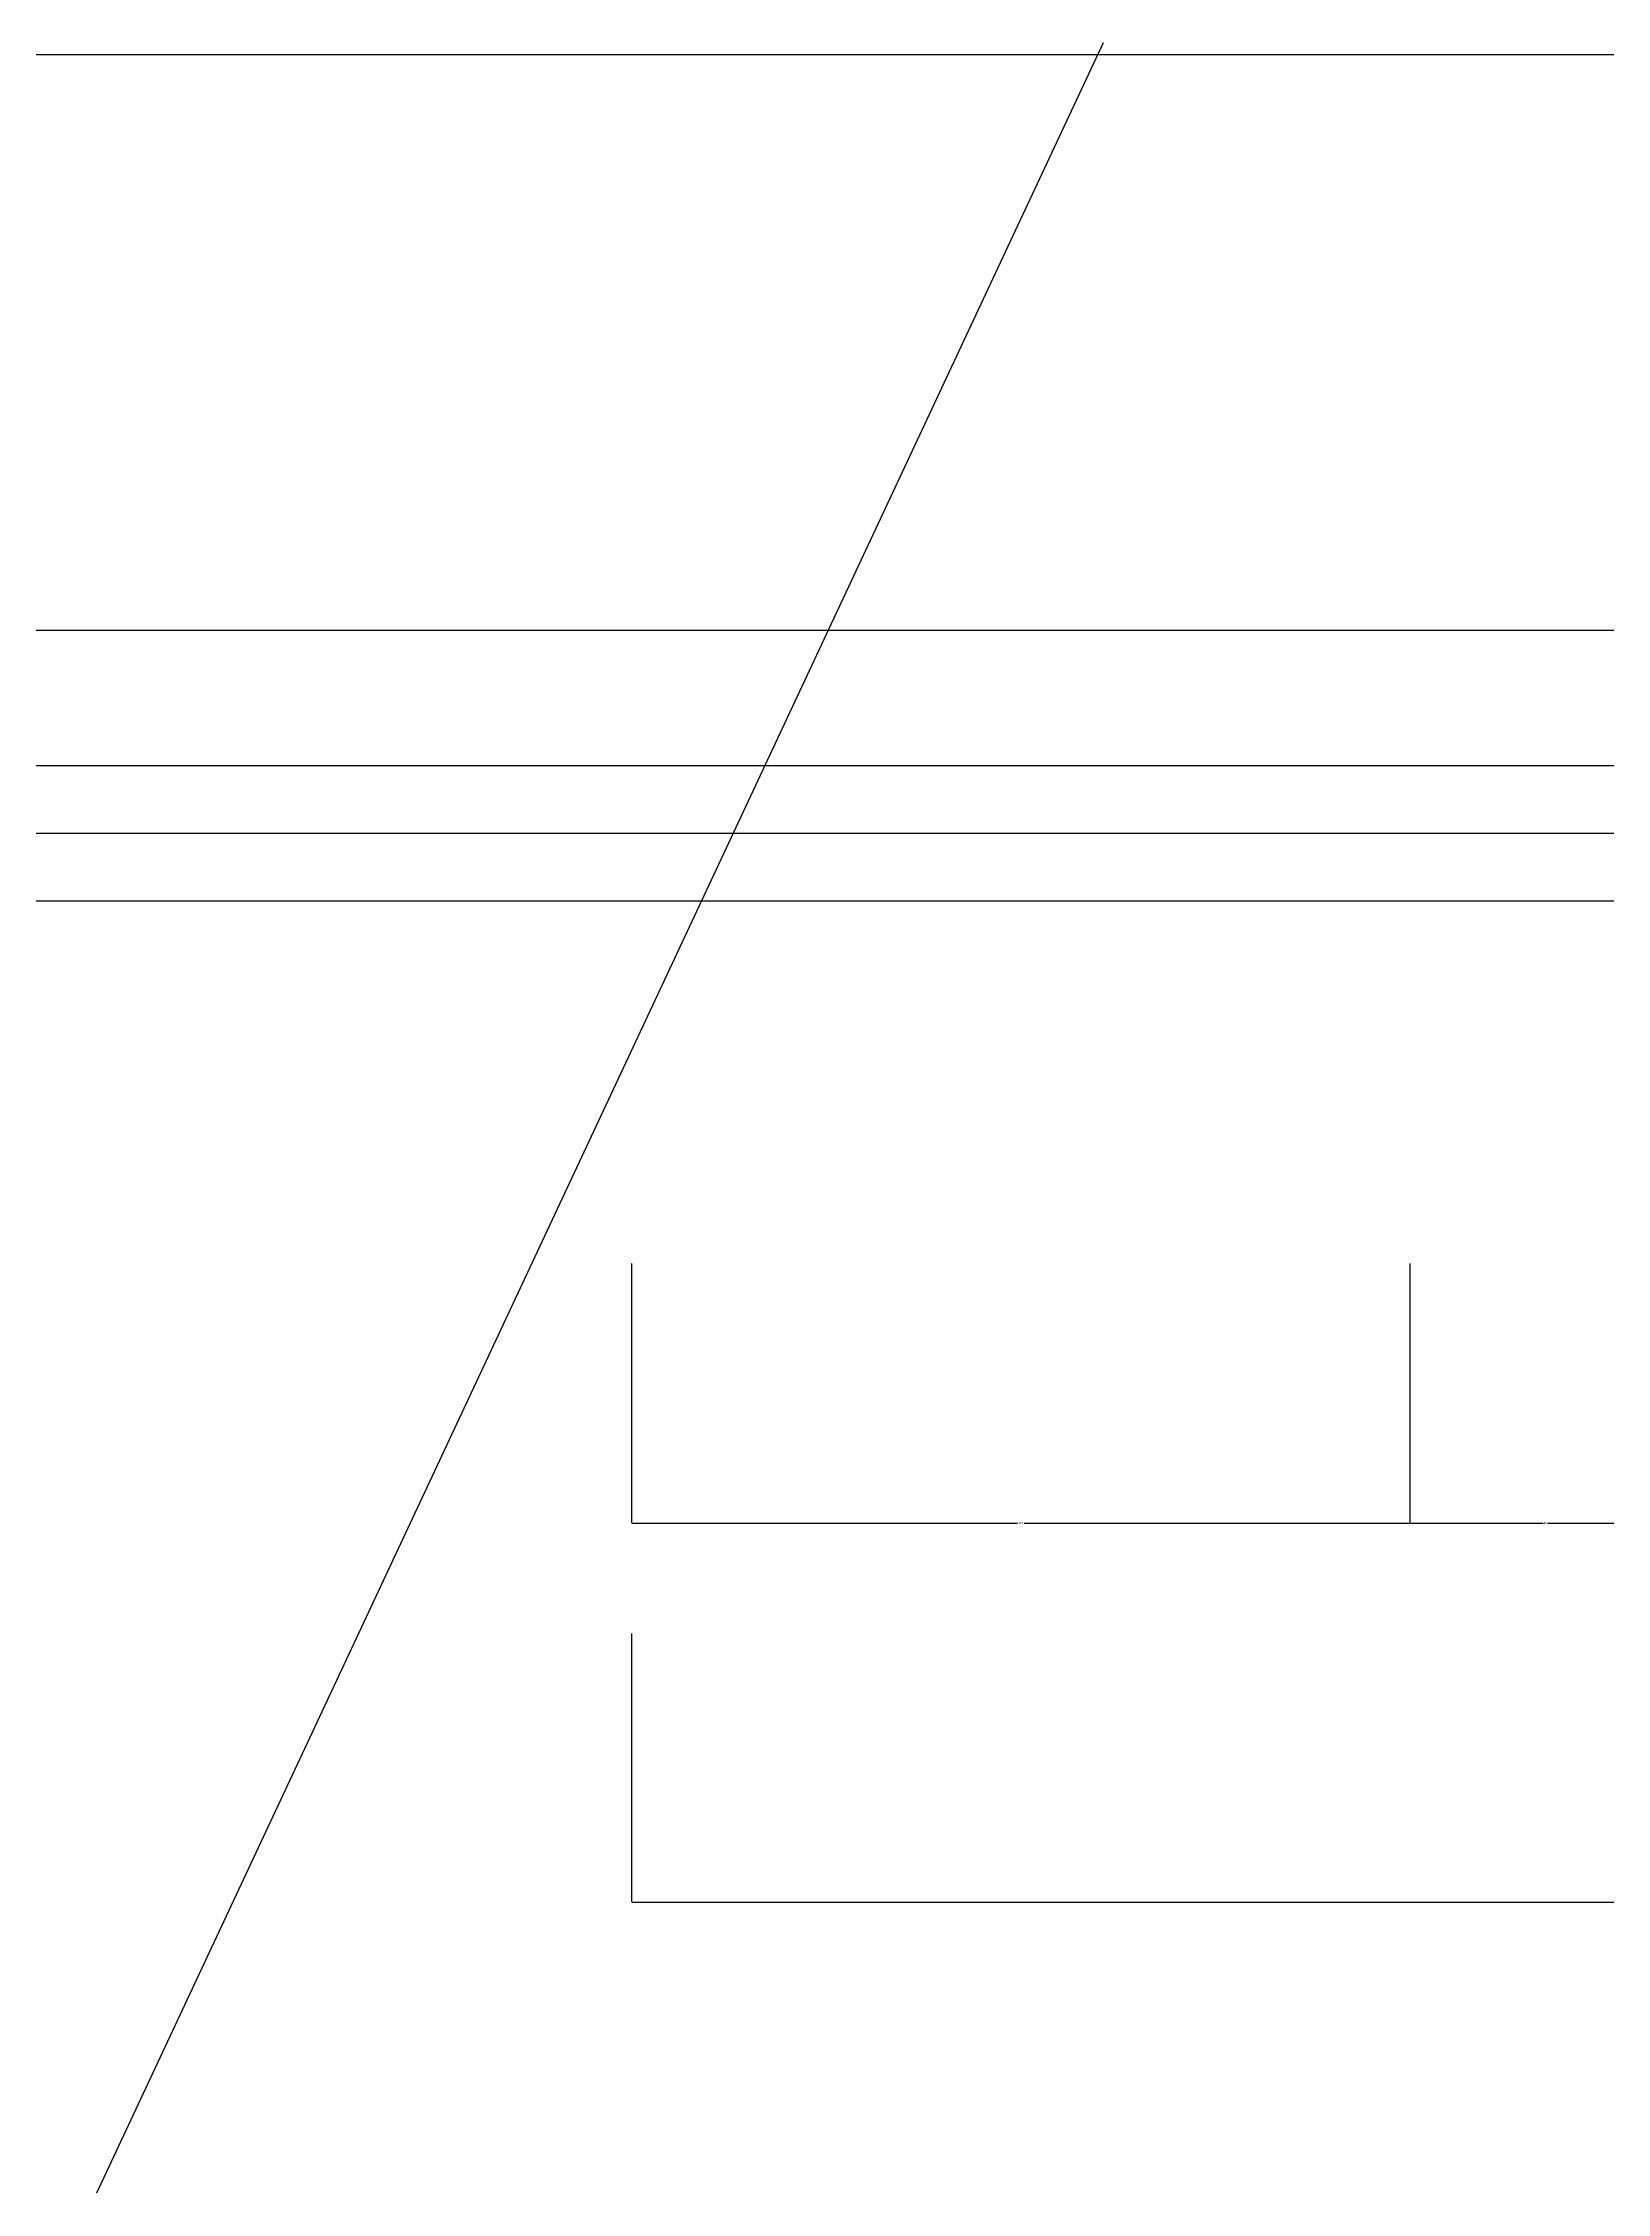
# Model space of a CAD drawing. Header units: metres. Extents: x 101 to 5257, y 290 to 7027.
# Drawn here: x 1183 to 1876, y 726 to 1679 of the extents above; entities that cross this region are included whole.
import ezdxf

# ---------------------------------------------------------------- set-up
doc = ezdxf.new("R2010")
doc.units = ezdxf.units.M
for name, color, linetype in [('3', 3, 'Continuous'), ('7', 7, 'Continuous'), ('DIM', 3, 'Continuous'), ('TEXT', 3, 'Continuous')]:
    doc.layers.add(name, color=color, linetype=linetype)
doc.dimstyles.get("Standard").update_dxf_attribs({"dimtxt": 2.5, "dimasz": 2.5, "dimexe": 1.25, "dimexo": 0.625, "dimtad": 1, "dimcen": 2.5, "dimazin": 3, "dimtfac": 1, "dimtmove": 0, "dimatfit": 3})

# ---------------------------------------------------------------- blocks, each defined once
blk = doc.blocks.new('*D1')
for p, q in [((1443.53, 974.43), (1443.53, 855.31)), ((4143.53, 974.43), (4143.53, 855.31)), ((1443.78, 855.31), (2792.03, 855.31)), ((2795.03, 855.31), (4143.28, 855.31))]:
    blk.add_line(p, q)
at = {"layer": 'Defpoints'}
for p in [(1443.53, 974.43), (4143.53, 974.43), (1443.53, 855.31)]:
    blk.add_point(p, dxfattribs=at)
at = {"layer": 'DIM', "insert": (2793.53, 855.31), "char_height": 1, "attachment_point": 5}
blk.add_mtext('900', dxfattribs=at)
blk = doc.blocks.new('*D36')
for p, q in [((1788.53, 1138.38), (1788.53, 1023.37)), ((1908.53, 1138.38), (1908.53, 1023.37)), ((1788.78, 1023.37), (1847.53, 1023.37)), ((1849.53, 1023.37), (1908.28, 1023.37))]:
    blk.add_line(p, q)
at = {"layer": 'Defpoints'}
for p in [(1788.53, 1138.38), (1908.53, 1138.38), (1788.53, 1023.37)]:
    blk.add_point(p, dxfattribs=at)
at = {"layer": 'DIM', "insert": (1848.53, 1023.37), "char_height": 1, "attachment_point": 5}
blk.add_mtext('40', dxfattribs=at)
blk = doc.blocks.new('*D37')
for p, q in [((1443.53, 1138.38), (1443.53, 1023.37)), ((1788.53, 1138.38), (1788.53, 1023.37)), ((1443.78, 1023.37), (1614.53, 1023.37)), ((1617.53, 1023.37), (1788.28, 1023.37))]:
    blk.add_line(p, q)
at = {"layer": 'Defpoints'}
for p in [(1443.53, 1138.38), (1788.53, 1138.38), (1443.53, 1023.37)]:
    blk.add_point(p, dxfattribs=at)
at = {"layer": 'DIM', "insert": (1616.03, 1023.37), "char_height": 1, "attachment_point": 5}
blk.add_mtext('115', dxfattribs=at)

msp = doc.modelspace()

# ---------------------------------------------------------------- linework, layer by layer
at = {"layer": '3'}
for p, q in [((4143.53, 1673.95), (740.72, 1673.95)), ((4203.53, 1358.95), (773.48, 1358.95)), ((4203.53, 1328.95), (776.6, 1328.95))]:
    msp.add_line(p, q, dxfattribs=at)
at = {"layer": '7'}
for p, q in [((4143.53, 1418.95), (767.24, 1418.95)), ((4233.53, 1298.95), (779.72, 1298.95))]:
    msp.add_line(p, q, dxfattribs=at)

# ---------------------------------------------------------------- dimensions: what is measured, and where the dimension line sits
at = {"layer": 'DIM'}
for base, p1, p2, text, picture, middle in [((1443.53, 1023.37), (1443.53, 1138.38), (1788.53, 1138.38), '115', '*D37', (1616.03, 1023.37)), ((1788.53, 1023.37), (1788.53, 1138.38), (1908.53, 1138.38), '40', '*D36', (1848.53, 1023.37)), ((1443.53, 855.31), (1443.53, 974.43), (4143.53, 974.43), '900', '*D1', (2793.53, 855.31))]:
    dim = msp.add_linear_dim(base=base, p1=p1, p2=p2, text=text, dimstyle='Standard', dxfattribs=at)
    dim.commit()
    dim.dimension.update_dxf_attribs({"geometry": picture, "text_midpoint": middle})

# ---------------------------------------------------------------- leaders
at = {"layer": 'TEXT'}
msp.add_leader([(1652.61, 1679.22), (1206.4, 726.48)], dimstyle='Standard', dxfattribs=at)

doc.saveas('drawing.dxf')
